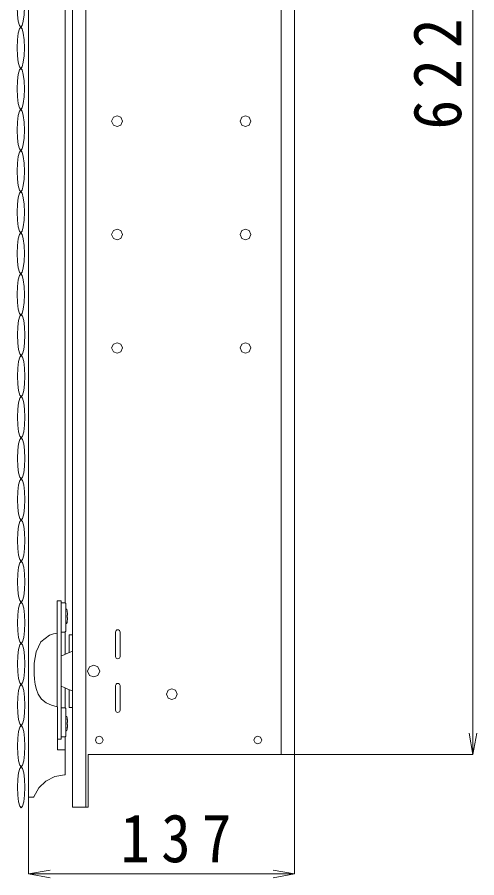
# Model space of a CAD drawing. Units: millimetres, scale not verified. Extents: x -1392 to 1350, y -947 to 991.
# Drawn here: x -223.1 to -13.4, y -402.4 to -9.5 of the extents above; entities that cross this region are included whole.
import ezdxf

# ---------------------------------------------------------------- set-up
doc = ezdxf.new("R2010")
doc.units = ezdxf.units.MM
doc.header["$LTSCALE"] = 10
doc.layers.add('0-0_0', color=7, linetype='Continuous', lineweight=5)
doc.layers.add('0-1_レイヤー_1', color=4, linetype='Continuous', lineweight=5)
doc.styles.add('ＭＳ ゴシック', font='')
doc.styles.get('ＭＳ ゴシック').set_extended_font_data('MS Gothic')

msp = doc.modelspace()

# ---------------------------------------------------------------- linework, layer by layer
at = {"layer": '0-0_0'}
for p, q in [((-191.8, 286.16), (-191.8, -370.23)), ((-102.61, -346.17), (-102.61, 262.1)), ((-201.17, -277.06), (-201.17, 194.02)), ((-201.48, -276.96), (-203.01, -276.96)), ((-200.18, -283.59), (-200.27, -283.59)), ((-200.18, -283.59), (-200.18, -283.59)), ((-203.01, -290.22), (-201.48, -290.22)), ((-201.17, -300.34), (-201.17, -290.11)), ((-199.44, -291.48), (-199.44, -299.64)), ((-199.44, -291.48), (-197.91, -291.48)), ((-201.74, -315.53), (-203.01, -315.01)), ((-201.17, -324.97), (-201.17, -315.76)), ((-204.77, -344.03), (-204.77, -324.33)), ((-201.48, -324.87), (-203.01, -324.87)), ((-200.18, -332.77), (-200.18, -332.82)), ((-203.01, -339.14), (-204.54, -339.14)), ((-201.48, -338.12), (-203.01, -338.12)), ((-201.17, -344.03), (-204.77, -344.03))]:
    msp.add_line(p, q, dxfattribs=at)
for points in [[(-96.49, -346.17), (-190.78, -346.17), (-190.78, -370.23), (-197.91, -370.23), (-197.91, 286.16), (-190.78, 286.16), (-190.78, 262.1)], [(-217.99, 282.59), (-217.99, -365.64), (-215.81, -365.64), (-215.71, -365.63), (-215.62, -365.58), (-215.56, -365.52), (-215.51, -365.43), (-215.52, -365.43), (-215.52, -365.44), (-215.52, -365.44), (-215.52, -365.44), (-213.29, -361.41), (-210.04, -358.28), (-206.02, -356.24), (-201.48, -355.45), (-201.36, -355.43), (-201.26, -355.36), (-201.2, -355.27), (-201.17, -355.15), (-201.17, -338.02)], [(-190.78, 262.1), (-96.49, 262.1), (-96.49, -346.17)], [(-203.01, -339.14), (-203.01, -275.94), (-203.47, -275.95), (-204.39, -275.95), (-204.84, -275.95), (-204.84, -324.33), (-207.52, -323.68), (-209.94, -322.55), (-211.99, -320.89), (-213.55, -318.61), (-214.39, -316.44), (-214.93, -314.15), (-215.23, -311.81), (-215.36, -309.48), (-215.33, -304.39), (-214.54, -299.24), (-212.42, -294.76), (-208.36, -291.69), (-207.51, -291.38), (-206.63, -291.12), (-205.74, -290.91), (-204.84, -290.75)], [(-201.48, -290.22), (-201.28, -290.18), (-201.12, -290.06), (-201.01, -289.9), (-200.97, -289.7), (-200.97, -277.47), (-201.01, -277.27), (-201.12, -277.11), (-201.28, -277), (-201.48, -276.96)], [(-200.72, -279.82), (-200.87, -279.82), (-200.9, -279.82), (-200.92, -279.83), (-200.95, -279.83), (-200.97, -279.84)], [(-200.41, -280.07), (-200.45, -279.97), (-200.52, -279.89), (-200.61, -279.84), (-200.72, -279.82)], [(-200.26, -281.2), (-200.26, -281.19), (-200.26, -281.19), (-200.3, -280.91), (-200.34, -280.63), (-200.38, -280.35), (-200.41, -280.07)], [(-200.18, -282.26), (-200.2, -282), (-200.22, -281.73), (-200.24, -281.46), (-200.27, -281.2)], [(-200.26, -283.59), (-200.26, -283.46), (-200.26, -283.2), (-200.26, -282.95), (-200.26, -282.7), (-200.26, -282.57), (-200.18, -282.57), (-200.18, -282.57)], [(-200.18, -282.32), (-200.18, -282.3), (-200.18, -282.27)], [(-200.18, -282.56), (-200.18, -282.56), (-200.18, -282.55), (-200.18, -282.52), (-200.18, -282.51), (-200.18, -282.46), (-200.18, -282.41), (-200.18, -282.32)], [(-200.52, -286.27), (-200.61, -286.32), (-200.72, -286.34), (-200.87, -286.34), (-200.9, -286.33), (-200.92, -286.33), (-200.95, -286.33), (-200.97, -286.32)], [(-200.52, -286.27), (-200.45, -286.19), (-200.41, -286.09), (-200.38, -285.81), (-200.34, -285.53), (-200.3, -285.25), (-200.26, -284.96), (-200.26, -284.96), (-200.26, -284.96), (-200.24, -284.7), (-200.22, -284.43), (-200.2, -284.16), (-200.18, -283.89), (-200.18, -283.84)], [(-200.18, -283.63), (-200.18, -283.62), (-200.18, -283.61), (-200.18, -283.6), (-200.18, -283.59)], [(-200.18, -283.84), (-200.18, -283.83), (-200.18, -283.67), (-200.18, -283.63)], [(-197.91, -299.02), (-199.19, -299.54), (-200.46, -300.06), (-201.74, -300.57), (-203.01, -301.09)], [(-201.74, -315.53), (-199.19, -316.56), (-197.91, -317.08)], [(-199.44, -316.46), (-199.44, -324.62), (-197.91, -324.62)], [(-201.12, -337.97), (-201.01, -337.81), (-200.97, -337.61), (-200.97, -325.38), (-201.01, -325.18), (-201.12, -325.02), (-201.28, -324.91), (-201.48, -324.87)], [(-200.97, -328.76), (-200.95, -328.76), (-200.92, -328.75), (-200.9, -328.75), (-200.87, -328.74), (-200.72, -328.74)], [(-200.72, -328.74), (-200.61, -328.76), (-200.52, -328.82)], [(-200.52, -328.82), (-200.45, -328.9), (-200.41, -329), (-200.38, -329.28), (-200.34, -329.56), (-200.3, -329.84), (-200.26, -330.12), (-200.26, -330.12), (-200.26, -330.12), (-200.26, -330.12), (-200.26, -330.12)], [(-200.18, -332.82), (-200.2, -333.09), (-200.22, -333.36), (-200.24, -333.62), (-200.26, -333.89), (-200.26, -333.89), (-200.3, -334.17), (-200.38, -334.73), (-200.41, -335.01), (-200.45, -335.12), (-200.52, -335.2), (-200.61, -335.25), (-200.72, -335.27), (-200.87, -335.27), (-200.9, -335.26), (-200.92, -335.26), (-200.95, -335.25), (-200.97, -335.25)], [(-200.27, -330.12), (-200.24, -330.39), (-200.22, -330.66), (-200.2, -330.92), (-200.18, -331.19), (-200.18, -331.23), (-200.18, -331.24)], [(-200.27, -332.51), (-200.18, -332.51), (-200.18, -332.52), (-200.18, -332.52)], [(-200.18, -331.49), (-200.18, -331.5), (-200.26, -331.5), (-200.26, -331.62), (-200.26, -331.88), (-200.26, -332.13), (-200.26, -332.39), (-200.26, -332.51)], [(-200.18, -331.24), (-200.18, -331.29), (-200.18, -331.34), (-200.18, -331.39), (-200.18, -331.44), (-200.18, -331.45), (-200.18, -331.47), (-200.18, -331.48), (-200.18, -331.49)], [(-200.18, -332.52), (-200.18, -332.53), (-200.18, -332.55), (-200.18, -332.55)], [(-200.18, -332.55), (-200.18, -332.59), (-200.18, -332.76), (-200.18, -332.77)], [(-201.12, -337.97), (-201.28, -338.08), (-201.48, -338.12)], [(-215.52, -365.33), (-215.52, -365.36), (-215.52, -365.38), (-215.52, -365.41), (-215.51, -365.43)]]:
    msp.add_lwpolyline(points, dxfattribs=at)
for points in [[(-221.5, 4.65), (-220.87, 3.91), (-220.35, 1.9), (-220, -1.08), (-219.87, -4.73), (-220, -8.39), (-220.35, -11.37), (-220.87, -13.38), (-221.5, -14.12), (-222.14, -13.38), (-222.66, -11.37), (-223, -8.39), (-223.13, -4.73), (-223, -1.08), (-222.66, 1.9), (-222.14, 3.91)], [(-221.5, -14.12), (-220.87, -14.86), (-220.35, -16.87), (-220, -19.85), (-219.87, -23.51), (-220, -27.16), (-220.35, -30.14), (-220.87, -32.15), (-221.5, -32.89), (-222.14, -32.15), (-222.66, -30.14), (-223, -27.16), (-223.13, -23.51), (-223, -19.85), (-222.66, -16.87), (-222.14, -14.86)], [(-221.5, -32.89), (-220.87, -33.62), (-220.35, -35.64), (-220, -38.62), (-219.87, -42.27), (-220, -45.93), (-220.35, -48.91), (-220.87, -50.92), (-221.5, -51.66), (-222.14, -50.92), (-222.66, -48.91), (-223, -45.93), (-223.13, -42.27), (-223, -38.62), (-222.66, -35.64), (-222.14, -33.62)], [(-221.5, -51.66), (-220.87, -52.4), (-220.35, -54.41), (-220, -57.39), (-219.87, -61.04), (-220, -64.7), (-220.35, -67.68), (-220.87, -69.69), (-221.5, -70.43), (-222.14, -69.69), (-222.66, -67.68), (-223, -64.7), (-223.13, -61.04), (-223, -57.39), (-222.66, -54.41), (-222.14, -52.4)], [(-179.24, -55.19), (-177.53, -54.59), (-175.81, -55.19), (-175.03, -57), (-175.81, -58.82), (-177.53, -59.42), (-179.24, -58.82), (-180.02, -57)], [(-120.63, -58.82), (-121.41, -57), (-120.63, -55.19), (-118.92, -54.59), (-117.2, -55.19), (-116.42, -57), (-117.2, -58.82), (-118.92, -59.42)], [(-221.5, -70.43), (-220.87, -71.17), (-220.35, -73.18), (-220, -76.16), (-219.87, -79.82), (-220, -83.47), (-220.35, -86.45), (-220.87, -88.46), (-221.5, -89.2), (-222.14, -88.46), (-222.66, -86.45), (-223, -83.47), (-223.13, -79.82), (-223, -76.16), (-222.66, -73.18), (-222.14, -71.17)], [(-221.5, -89.2), (-220.87, -89.94), (-220.35, -91.95), (-220, -94.93), (-219.87, -98.59), (-220, -102.24), (-220.35, -105.23), (-220.87, -107.23), (-221.5, -107.97), (-222.14, -107.23), (-222.66, -105.23), (-223, -102.24), (-223.13, -98.59), (-223, -94.93), (-222.66, -91.95), (-222.14, -89.94)], [(-221.5, -107.97), (-220.87, -108.71), (-220.35, -110.72), (-220, -113.71), (-219.87, -117.36), (-220, -121.01), (-220.35, -123.99), (-220.87, -126.01), (-221.5, -126.74), (-222.14, -126.01), (-222.66, -123.99), (-223, -121.01), (-223.13, -117.36), (-223, -113.71), (-222.66, -110.72), (-222.14, -108.71)], [(-179.24, -106.97), (-177.53, -106.36), (-175.81, -106.97), (-175.03, -108.78), (-175.81, -110.59), (-177.53, -111.2), (-179.24, -110.59), (-180.02, -108.78)], [(-120.63, -110.59), (-121.41, -108.78), (-120.63, -106.97), (-118.92, -106.36), (-117.2, -106.97), (-116.42, -108.78), (-117.2, -110.59), (-118.92, -111.2)], [(-221.5, -126.74), (-220.87, -127.48), (-220.35, -129.49), (-220, -132.48), (-219.87, -136.13), (-220, -139.78), (-220.35, -142.77), (-220.87, -144.78), (-221.5, -145.52), (-222.14, -144.78), (-222.66, -142.77), (-223, -139.78), (-223.13, -136.13), (-223, -132.48), (-222.66, -129.49), (-222.14, -127.48)], [(-221.33, -145.24), (-220.7, -145.98), (-220.18, -147.99), (-219.83, -150.97), (-219.7, -154.62), (-219.83, -158.28), (-220.18, -161.26), (-220.7, -163.27), (-221.33, -164.01), (-221.97, -163.27), (-222.48, -161.26), (-222.83, -158.28), (-222.96, -154.62), (-222.83, -150.97), (-222.48, -147.99), (-221.97, -145.98)], [(-179.24, -158.75), (-177.53, -158.15), (-175.81, -158.75), (-175.03, -160.56), (-175.81, -162.38), (-177.53, -162.98), (-179.24, -162.38), (-180.02, -160.56)], [(-120.63, -158.75), (-118.92, -158.15), (-117.2, -158.75), (-116.42, -160.56), (-117.2, -162.38), (-118.92, -162.98), (-120.63, -162.38), (-121.41, -160.56)], [(-221.33, -164.01), (-220.7, -164.75), (-220.18, -166.76), (-219.83, -169.74), (-219.7, -173.4), (-219.83, -177.05), (-220.18, -180.03), (-220.7, -182.04), (-221.33, -182.78), (-221.97, -182.04), (-222.48, -180.03), (-222.83, -177.05), (-222.96, -173.4), (-222.83, -169.74), (-222.48, -166.76), (-221.97, -164.75)], [(-221.33, -182.78), (-220.7, -183.52), (-220.18, -185.53), (-219.83, -188.51), (-219.7, -192.17), (-219.83, -195.82), (-220.18, -198.8), (-220.7, -200.81), (-221.33, -201.55), (-221.97, -200.81), (-222.48, -198.8), (-222.83, -195.82), (-222.96, -192.17), (-222.83, -188.51), (-222.48, -185.53), (-221.97, -183.52)], [(-221.33, -201.55), (-220.7, -202.29), (-220.18, -204.3), (-219.83, -207.28), (-219.7, -210.94), (-219.83, -214.59), (-220.18, -217.57), (-220.7, -219.59), (-221.33, -220.32), (-221.97, -219.59), (-222.48, -217.57), (-222.83, -214.59), (-222.96, -210.94), (-222.83, -207.28), (-222.48, -204.3), (-221.97, -202.29)], [(-221.33, -220.32), (-220.7, -221.06), (-220.18, -223.07), (-219.83, -226.06), (-219.7, -229.71), (-219.83, -233.36), (-220.18, -236.34), (-220.7, -238.35), (-221.33, -239.09), (-221.97, -238.35), (-222.48, -236.34), (-222.83, -233.36), (-222.96, -229.71), (-222.83, -226.06), (-222.48, -223.07), (-221.97, -221.06)], [(-221.33, -239.09), (-220.7, -239.83), (-220.18, -241.84), (-219.83, -244.83), (-219.7, -248.48), (-219.83, -252.13), (-220.18, -255.11), (-220.7, -257.12), (-221.33, -257.86), (-221.97, -257.12), (-222.48, -255.11), (-222.83, -252.13), (-222.96, -248.48), (-222.83, -244.83), (-222.48, -241.84), (-221.97, -239.83)], [(-221.33, -257.86), (-220.7, -258.6), (-220.18, -260.61), (-219.83, -263.6), (-219.7, -267.25), (-219.83, -270.9), (-220.18, -273.89), (-220.7, -275.9), (-221.33, -276.64), (-221.97, -275.9), (-222.48, -273.89), (-222.83, -270.9), (-222.96, -267.25), (-222.83, -263.6), (-222.48, -260.61), (-221.97, -258.6)], [(-221.33, -276.64), (-220.7, -277.38), (-220.18, -279.39), (-219.83, -282.37), (-219.7, -286.02), (-219.83, -289.67), (-220.18, -292.66), (-220.7, -294.67), (-221.33, -295.41), (-221.97, -294.67), (-222.48, -292.66), (-222.83, -289.67), (-222.96, -286.02), (-222.83, -282.37), (-222.48, -279.39), (-221.97, -277.38)], [(-177.94, -302.15), (-178.16, -301.82), (-178.24, -301.43), (-178.24, -290.22), (-178.16, -289.82), (-177.94, -289.49), (-177.62, -289.27), (-177.22, -289.19), (-176.83, -289.27), (-176.5, -289.49), (-176.28, -289.82), (-176.2, -290.22), (-176.2, -301.43), (-176.28, -301.82), (-176.5, -302.15), (-176.83, -302.37), (-177.22, -302.44), (-177.62, -302.37)], [(-221.33, -295.41), (-220.7, -296.15), (-220.18, -298.16), (-219.83, -301.14), (-219.7, -304.79), (-219.83, -308.44), (-220.18, -311.43), (-220.7, -313.44), (-221.33, -314.18), (-221.97, -313.44), (-222.48, -311.43), (-222.83, -308.44), (-222.96, -304.79), (-222.83, -301.14), (-222.48, -298.16), (-221.97, -296.15)], [(-186.34, -306.05), (-185.48, -308.05), (-186.34, -310.05), (-188.23, -310.71), (-190.12, -310.05), (-190.98, -308.05), (-190.12, -306.05), (-188.23, -305.39)], [(-221.33, -314.18), (-220.7, -314.91), (-220.18, -316.93), (-219.83, -319.91), (-219.7, -323.56), (-219.83, -327.22), (-220.18, -330.2), (-220.7, -332.21), (-221.33, -332.95), (-221.97, -332.21), (-222.48, -330.2), (-222.83, -327.22), (-222.96, -323.56), (-222.83, -319.91), (-222.48, -316.93), (-221.97, -314.91)], [(-177.94, -326.61), (-178.16, -326.29), (-178.24, -325.89), (-178.24, -314.67), (-178.16, -314.28), (-177.94, -313.96), (-177.62, -313.74), (-177.22, -313.66), (-176.83, -313.74), (-176.5, -313.96), (-176.28, -314.28), (-176.2, -314.67), (-176.2, -325.89), (-176.28, -326.29), (-176.5, -326.61), (-176.83, -326.83), (-177.22, -326.91), (-177.62, -326.83)], [(-154.27, -316.84), (-152.55, -316.23), (-150.84, -316.84), (-150.06, -318.65), (-150.84, -320.46), (-152.55, -321.07), (-154.27, -320.46), (-155.05, -318.65)], [(-221.33, -332.95), (-220.7, -333.69), (-220.18, -335.7), (-219.83, -338.68), (-219.7, -342.33), (-219.83, -345.99), (-220.18, -348.97), (-220.7, -350.98), (-221.33, -351.72), (-221.97, -350.98), (-222.48, -348.97), (-222.83, -345.99), (-222.96, -342.33), (-222.83, -338.68), (-222.48, -335.7), (-221.97, -333.69)], [(-186.91, -340.84), (-187.47, -339.55), (-186.91, -338.25), (-185.68, -337.82), (-184.45, -338.25), (-183.9, -339.55), (-184.45, -340.84), (-185.68, -341.27)], [(-114.54, -338.25), (-113.31, -337.82), (-112.09, -338.25), (-111.53, -339.55), (-112.09, -340.84), (-113.31, -341.27), (-114.54, -340.84), (-115.09, -339.55)], [(-221.33, -351.72), (-220.7, -352.46), (-220.18, -354.47), (-219.83, -357.45), (-219.7, -361.11), (-219.83, -364.76), (-220.18, -367.74), (-220.7, -369.75), (-221.33, -370.49), (-221.97, -369.75), (-222.48, -367.74), (-222.83, -364.76), (-222.96, -361.11), (-222.83, -357.45), (-222.48, -354.47), (-221.97, -352.46)]]:
    msp.add_lwpolyline(points, close=True, dxfattribs=at)
at = {"layer": '0-1_レイヤー_1'}
for p, q in [((-15.1, 262.1), (-15.1, -346.17)), ((-15.1, -346.17), (-16.84, -336.33)), ((-15.1, -346.17), (-13.36, -336.33)), ((-15.1, -346.17), (-96.49, -346.17)), ((-96.49, -400.69), (-96.49, -346.17)), ((-217.99, -400.69), (-217.99, -365.64)), ((-217.99, -400.69), (-208.14, -398.95)), ((-217.99, -400.69), (-96.49, -400.69)), ((-217.99, -400.69), (-208.14, -402.43)), ((-96.49, -400.69), (-106.34, -398.95)), ((-96.49, -400.69), (-106.34, -402.43))]:
    msp.add_line(p, q, dxfattribs=at)

# ---------------------------------------------------------------- texts
at = {"layer": '0-1_レイヤー_1', "color": 7, "insert": (-20.1, -60.78), "char_height": 21.99, "attachment_point": 7, "rotation": 90, "style": 'ＭＳ ゴシック'}
msp.add_mtext('\\T1.38;\\W0.9;622', dxfattribs=at)
at = {"layer": '0-1_レイヤー_1', "color": 7, "insert": (-175.99, -395.69), "char_height": 21.99, "attachment_point": 7, "style": 'ＭＳ ゴシック'}
msp.add_mtext('\\T1.38;\\W0.9;137', dxfattribs=at)

doc.saveas('drawing.dxf')
